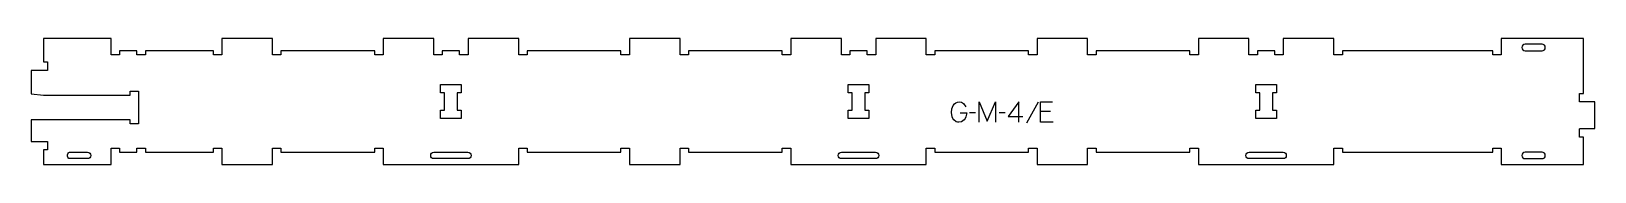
# Model space of a CAD drawing. Header units: millimetres. Extents: x -1166 to 1135, y -92 to 93.
import ezdxf

# ---------------------------------------------------------------- set-up
doc = ezdxf.new("R2010")
doc.units = ezdxf.units.MM
for name, color, linetype, true_color in [('1_ANYTOOL_1MMDEEP_LABELS_S', 2, 'Continuous', 0xffff00), ('3_ANYTOOL_CUTTHROUGH_INSID', 4, 'Continuous', 0x00ffff), ('4_ANYTOOL_CUTTHROUGH_OUTSI', 5, 'Continuous', 0x0000ff)]:
    doc.layers.add(name, color=color, linetype=linetype, true_color=true_color)

msp = doc.modelspace()

# ---------------------------------------------------------------- linework, layer by layer
at = {"layer": '1_ANYTOOL_1MMDEEP_LABELS_S'}
for p, q in [((223.9, -16.1), (215.1, -16.2)), ((267.4, -16.1), (258.6, -16.2)), ((271.7, -21.3), (293.4, -21.3)), ((315.8, -0.5), (298.7, -31.2)), ((333.9, -13.9), (319.3, -13.9))]:
    msp.add_line(p, q, dxfattribs=at)
for points in [[(201, -16.2), (210.8, -16.2), (209.7, -22.2), (208.6, -24.5), (207, -26.5), (203.3, -29.1), (199.4, -30), (197.3, -29.8), (195.4, -29.2), (191.8, -26.5), (190.3, -24.5), (189.2, -22), (188.3, -15.5), (189, -10.2), (191, -5.1), (192.6, -2.8), (194.6, -1.3), (197.1, -0.3), (200, 0), (203.3, -0.6), (205.9, -2.3), (209.6, -7.4)], [(229, -30), (229, 0), (241, -28.4), (253, -0.1), (253, -30)], [(287.6, -30), (287.7, 0), (271.7, -21.3)], [(338.2, -30), (319.3, -30), (319.3, 0), (337.1, 0)]]:
    msp.add_lwpolyline(points, dxfattribs=at)
at = {"layer": '3_ANYTOOL_CUTTHROUGH_INSID'}
for points in [[(1057.7, 84.9), (1032.7, 84.9, 1), (1032.7, 75.4), (1057.7, 75.4, 1)], [(-1083.5, -83.6), (-1109.2, -83.6), (-1110, -83.5), (-1110.7, -83.3), (-1111.5, -82.8), (-1112.6, -81.4), (-1113.1, -79.7), (-1113.1, -78), (-1112.6, -76.3), (-1111.5, -74.9), (-1110.7, -74.5), (-1110, -74.2), (-1109.2, -74.1), (-1083.5, -74.1, -1)], [(-523.5, -83.6), (-573.5, -83.6, -1), (-573.5, -74.1), (-523.5, -74.1, -1)], [(76.5, -83.6), (26.5, -83.6, -1), (26.5, -74.1), (76.5, -74.1, -1)], [(676.5, -83.6), (626.5, -83.6, -1), (626.5, -74.1), (676.5, -74.1, -1)], [(1057.7, -83.6, 1), (1057.7, -74.1), (1032.7, -74.1, 1), (1032.7, -83.6)]]:
    msp.add_lwpolyline(points, format="xyb", close=True, dxfattribs=at)
for points in [[(-539.2, 13.4), (-539.2, -12.1), (-533.2, -12.1), (-533.2, -24.6), (-563.7, -24.6), (-563.7, -12.1), (-557.7, -12.1), (-557.7, 13.4), (-563.7, 13.4), (-563.7, 25.9), (-533.2, 25.9), (-533.2, 13.4)], [(60.8, 13.4), (60.8, -12.1), (66.8, -12.1), (66.8, -24.6), (36.3, -24.6), (36.3, -12.1), (42.3, -12.1), (42.3, 13.4), (36.3, 13.4), (36.3, 25.9), (66.8, 25.9), (66.8, 13.4)], [(660.8, 13.4), (660.8, -12.1), (666.8, -12.1), (666.8, -24.6), (636.3, -24.6), (636.3, -12.1), (642.3, -12.1), (642.3, 13.4), (636.3, 13.4), (636.3, 25.9), (666.8, 25.9), (666.8, 13.4)]]:
    msp.add_lwpolyline(points, close=True, dxfattribs=at)
at = {"layer": '4_ANYTOOL_CUTTHROUGH_OUTSI'}
msp.add_lwpolyline([(-1148.2, 93.4), (-1148.2, 58.9), (-1142.5, 58.9, -0.414214), (-1142.2, 58.6), (-1142.2, 46.6, -0.414214), (-1142.5, 46.4), (-1166.2, 46.4), (-1166.2, 11.8), (-1148.4, 10), (-1020.7, 10), (-1020.7, 15.7, -0.414214), (-1020.5, 16), (-1008.5, 16, -0.414214), (-1008.2, 15.7), (-1008.2, -32.3, -0.414214), (-1008.5, -32.5), (-1020.5, -32.5, -0.414214), (-1020.7, -32.3), (-1020.7, -26.5), (-1166.2, -26.5), (-1166.2, -58.1), (-1142.5, -58.1, -0.414214), (-1142.2, -58.4), (-1142.2, -70.4, -0.414214), (-1142.5, -70.6), (-1148.2, -70.6), (-1148.2, -92.1), (-1048.7, -92.1), (-1048.7, -68.4, -0.414214), (-1048.5, -68.1), (-1036.5, -68.1, -0.414214), (-1036.2, -68.4), (-1036.2, -74.1), (-1010.7, -74.1), (-1010.7, -68.4, -0.414214), (-1010.5, -68.1), (-998.5, -68.1, -0.414214), (-998.2, -68.4), (-998.2, -74.1), (-898.2, -74.1), (-898.2, -68.4, -0.414214), (-898, -68.1), (-886, -68.1, -0.414214), (-885.7, -68.4), (-885.7, -92.1), (-811.2, -92.1), (-811.2, -68.4, -0.414214), (-811, -68.1), (-799, -68.1, -0.414214), (-798.7, -68.4), (-798.7, -74.1), (-660.7, -74.1), (-660.7, -68.4, -0.414214), (-660.5, -68.1), (-648.5, -68.1, -0.414214), (-648.2, -68.4), (-648.2, -92.1), (-448.7, -92.1), (-448.7, -68.4, -0.414214), (-448.5, -68.1), (-436.5, -68.1, -0.414214), (-436.2, -68.4), (-436.2, -74.1), (-298.2, -74.1), (-298.2, -68.4, -0.414214), (-298, -68.1), (-286, -68.1, -0.414214), (-285.7, -68.4), (-285.7, -92.1), (-211.2, -92.1), (-211.2, -68.4, -0.414214), (-211, -68.1), (-199, -68.1, -0.414214), (-198.7, -68.4), (-198.7, -74.1), (-60.7, -74.1), (-60.7, -68.4, -0.414214), (-60.5, -68.1), (-48.5, -68.1, -0.414214), (-48.2, -68.4), (-48.2, -92.1), (151.3, -92.1), (151.3, -68.4, -0.414214), (151.5, -68.1), (163.5, -68.1, -0.414214), (163.8, -68.4), (163.8, -74.1), (301.8, -74.1), (301.8, -68.4, -0.414214), (302, -68.1), (314, -68.1, -0.414214), (314.3, -68.4), (314.3, -92.1), (388.8, -92.1), (388.8, -68.4, -0.414214), (389, -68.1), (401, -68.1, -0.414214), (401.3, -68.4), (401.3, -74.1), (539.3, -74.1), (539.3, -68.4, -0.414214), (539.5, -68.1), (551.5, -68.1, -0.414214), (551.8, -68.4), (551.8, -92.1), (751.3, -92.1), (751.3, -68.4, -0.414214), (751.5, -68.1), (763.5, -68.1, -0.414214), (763.8, -68.4), (763.8, -74.1), (985.1, -74.1), (985.1, -68.4, -0.414214), (985.4, -68.1), (997.4, -68.1, -0.414214), (997.6, -68.4), (997.6, -92.1), (1118.9, -92.1), (1118.9, -51.9), (1113.2, -51.9, -0.414214), (1112.9, -51.7), (1112.9, -39.7, -0.414214), (1113.2, -39.4), (1135.2, -39.4), (1135.2, 0.1), (1113.2, 0.1, -0.414214), (1112.9, 0.3), (1112.9, 12.3, -0.414214), (1113.2, 12.6), (1118.9, 12.6), (1118.9, 93.4), (997.6, 93.4), (997.6, 69.6, -0.414214), (997.4, 69.4), (985.4, 69.4, -0.414214), (985.1, 69.6), (985.1, 75.4), (763.8, 75.4), (763.8, 69.6, -0.414214), (763.5, 69.4), (751.5, 69.4, -0.414214), (751.3, 69.6), (751.3, 93.4), (676.8, 93.4), (676.8, 69.6, -0.414214), (676.5, 69.4), (664.5, 69.4, -0.414214), (664.3, 69.6), (664.3, 75.4), (638.8, 75.4), (638.8, 69.6, -0.414214), (638.5, 69.4), (626.5, 69.4, -0.414214), (626.3, 69.6), (626.3, 93.4), (551.8, 93.4), (551.8, 69.6, -0.414214), (551.5, 69.4), (539.5, 69.4, -0.414214), (539.3, 69.6), (539.3, 75.4), (401.3, 75.4), (401.3, 69.6, -0.414214), (401, 69.4), (389, 69.4, -0.414214), (388.8, 69.6), (388.8, 93.4), (314.3, 93.4), (314.3, 69.6, -0.414214), (314, 69.4), (302, 69.4, -0.414214), (301.8, 69.6), (301.8, 75.4), (163.8, 75.4), (163.8, 69.6, -0.414214), (163.5, 69.4), (151.5, 69.4, -0.414214), (151.3, 69.6), (151.3, 93.4), (76.8, 93.4), (76.8, 69.6, -0.414214), (76.5, 69.4), (64.5, 69.4, -0.414214), (64.3, 69.6), (64.3, 75.4), (38.8, 75.4), (38.8, 69.6, -0.414214), (38.5, 69.4), (26.5, 69.4, -0.414214), (26.3, 69.6), (26.3, 93.4), (-48.2, 93.4), (-48.2, 69.6, -0.414214), (-48.5, 69.4), (-60.5, 69.4, -0.414214), (-60.7, 69.6), (-60.7, 75.4), (-198.7, 75.4), (-198.7, 69.6, -0.414214), (-199, 69.4), (-211, 69.4, -0.414214), (-211.2, 69.6), (-211.2, 93.4), (-285.7, 93.4), (-285.7, 69.6, -0.414214), (-286, 69.4), (-298, 69.4, -0.414214), (-298.2, 69.6), (-298.2, 75.4), (-436.2, 75.4), (-436.2, 69.6, -0.414214), (-436.5, 69.4), (-448.5, 69.4, -0.414214), (-448.7, 69.6), (-448.7, 93.4), (-523.2, 93.4), (-523.2, 69.6, -0.414214), (-523.5, 69.4), (-535.5, 69.4, -0.414214), (-535.7, 69.6), (-535.7, 75.4), (-561.2, 75.4), (-561.2, 69.6, -0.414214), (-561.5, 69.4), (-573.5, 69.4, -0.414214), (-573.7, 69.6), (-573.7, 93.4), (-648.2, 93.4), (-648.2, 69.6, -0.414214), (-648.5, 69.4), (-660.5, 69.4, -0.414214), (-660.7, 69.6), (-660.7, 75.4), (-798.7, 75.4), (-798.7, 69.6, -0.414214), (-799, 69.4), (-811, 69.4, -0.414214), (-811.2, 69.6), (-811.2, 93.4), (-885.7, 93.4), (-885.7, 69.6, -0.414214), (-886, 69.4), (-898, 69.4, -0.414214), (-898.2, 69.6), (-898.2, 75.4), (-998.2, 75.4), (-998.2, 69.6, -0.414214), (-998.5, 69.4), (-1010.5, 69.4, -0.414214), (-1010.7, 69.6), (-1010.7, 75.4), (-1036.2, 75.4), (-1036.2, 69.6, -0.414214), (-1036.5, 69.4), (-1048.5, 69.4, -0.414214), (-1048.7, 69.6), (-1048.7, 93.4)], format="xyb", close=True, dxfattribs=at)

doc.saveas('drawing.dxf')
